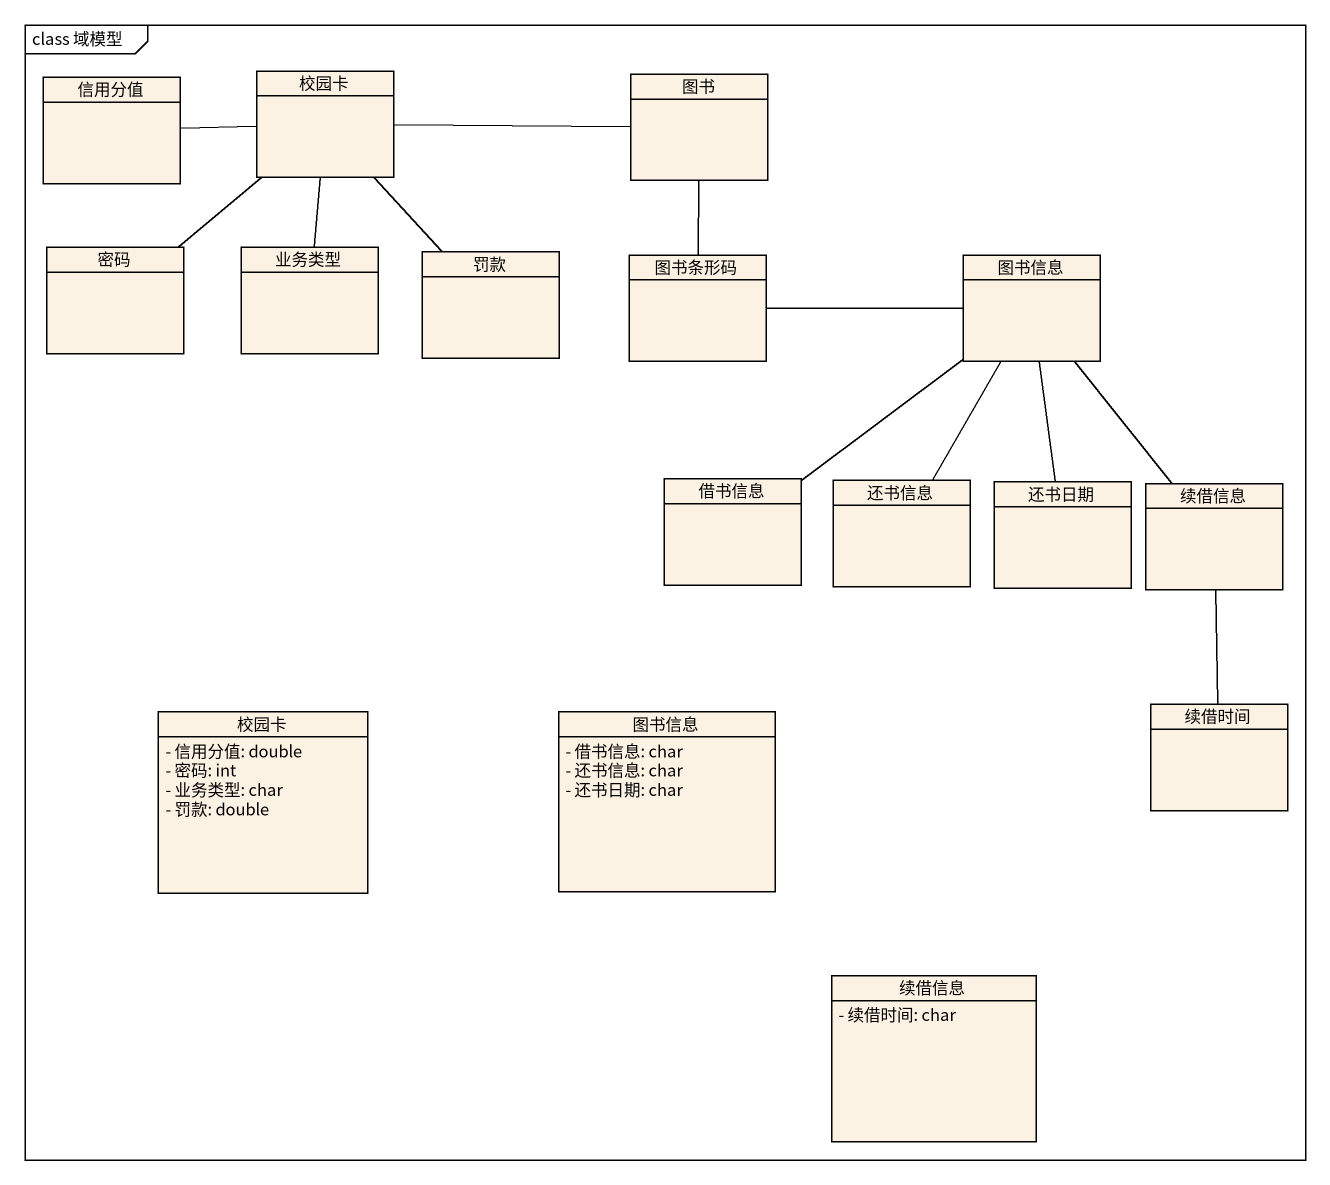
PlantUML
@startuml
mainframe class 域模型
hide circle
hide empty members
skinparam classAttributeIconSize 0
class 信用分值
class 校园卡
class 图书
class 密码
class 业务类型
class 罚款
class 图书条形码
class 图书信息
class 借书信息
class 还书信息
class 还书日期
class 续借信息
class "校园卡" as 校园卡_2 {
  - 信用分值: double
  - 密码: int
  - 业务类型: char
  - 罚款: double
}
class "图书信息" as 图书信息_2 {
  - 借书信息: char
  - 还书信息: char
  - 还书日期: char
}
class 续借时间
class "续借信息" as 续借信息_2 {
  - 续借时间: char
}
校园卡 -left- 信用分值
校园卡 -right- 图书
校园卡 -- 密码
校园卡 -- 业务类型
校园卡 -- 罚款
图书 -- 图书条形码
图书条形码 -right- 图书信息
图书信息 -- 借书信息
图书信息 -- 还书信息
图书信息 -- 还书日期
图书信息 -- 续借信息
续借时间 -up- 续借信息
@enduml
